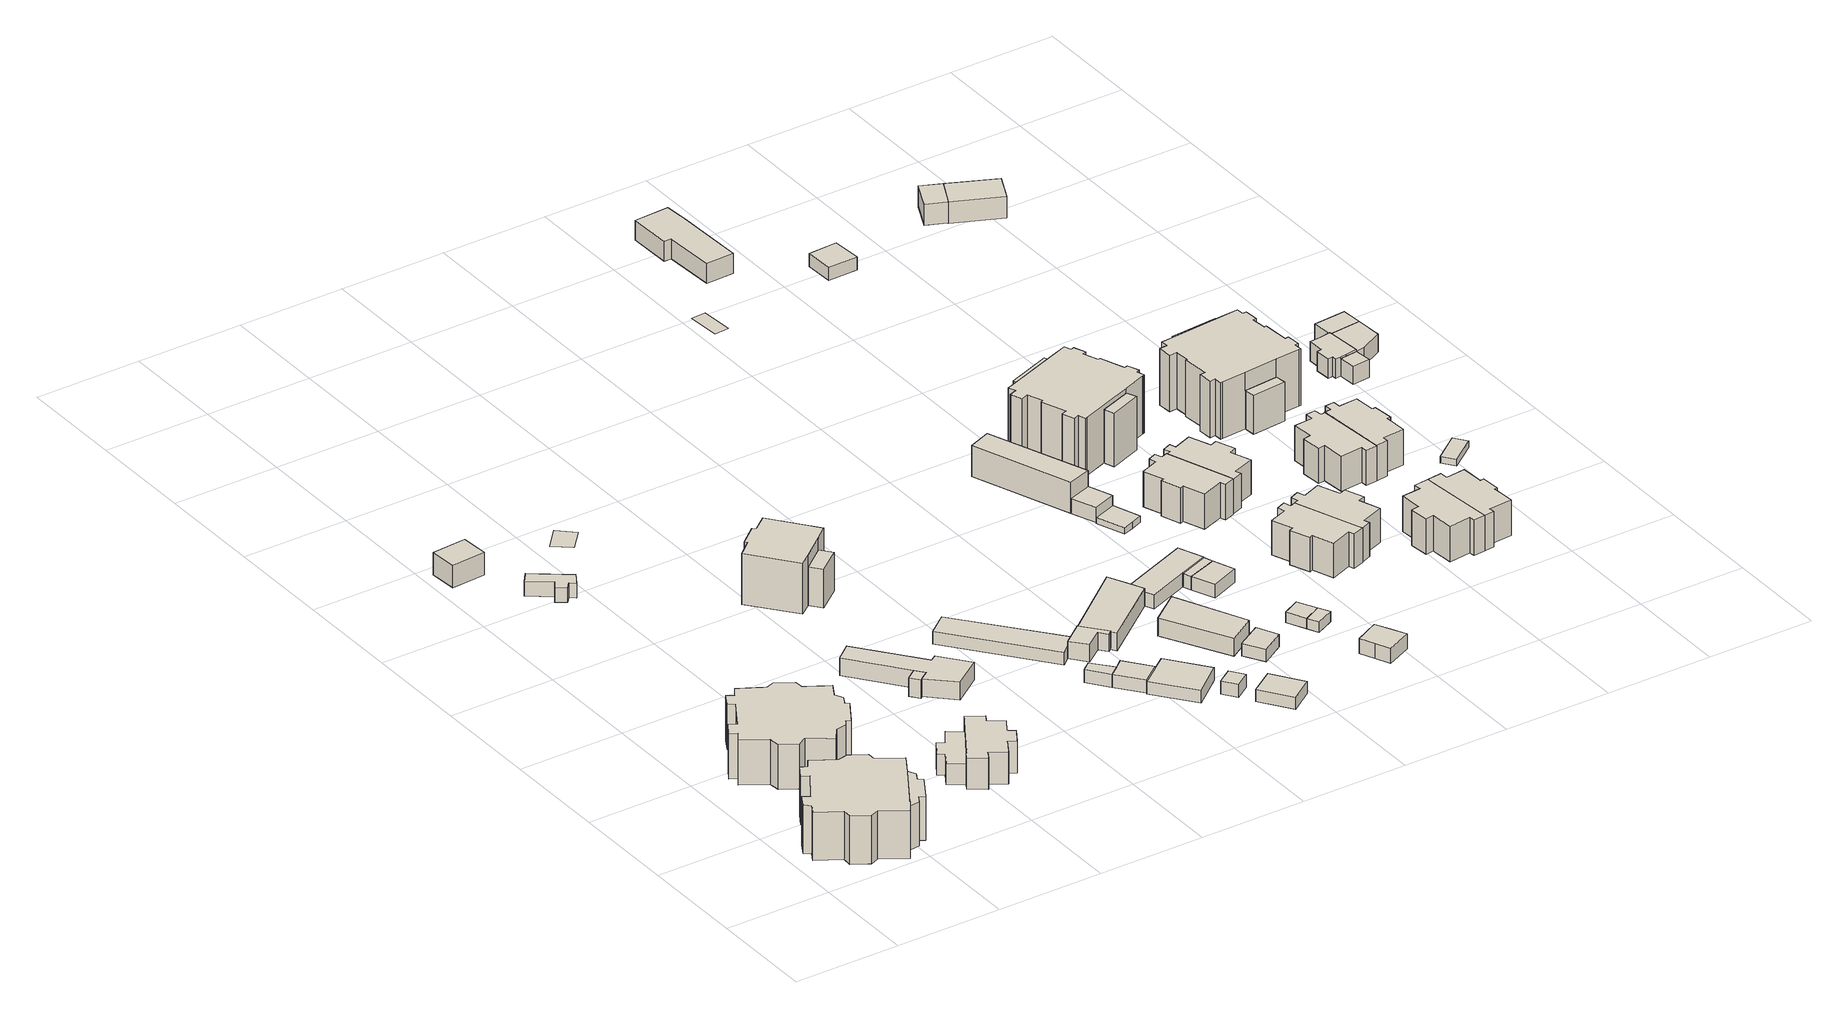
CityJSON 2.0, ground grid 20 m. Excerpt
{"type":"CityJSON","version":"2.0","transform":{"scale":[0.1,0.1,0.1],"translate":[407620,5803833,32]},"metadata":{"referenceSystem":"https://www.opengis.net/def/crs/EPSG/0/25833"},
"CityObjects":{
"building1":{"type":"Building","attributes":{"Gemeindeschluessel":"11000009","function":"31001_1010"},"address":[{"country":"Germany","locality":"Berlin","thoroughfareNumber":"36","thoroughfareName":"Lindenstraße"}],"children":["building1-1","building1-2"]},
"building1-1":{"type":"BuildingPart","attributes":{"BezugspunktDach":"2200","measuredHeight":10.37,"storeysAboveGround":2},"parents":["building1"],"geometry":[{"type":"MultiSurface","lod":"1","boundaries":[[[0,1,2,3,4,5,6,7,8,9,10,11,12,13,14,15,16,17,18,19,20,21,22,23,24]],[[25,26,27,28,29,30,31,32,33,34,35,36,37,38,39,40,41,42,43,44,45,46,47,48,49]],[[25,49,24,23]],[[26,25,23,22]],[[27,26,22,21]],[[28,27,21,20]],[[29,28,20,19]],[[30,29,19,18]],[[31,30,18,17]],[[32,31,17,16]],[[33,32,16,15]],[[34,33,15,14]],[[35,34,14,13]],[[36,35,13,12]],[[37,36,12,11]],[[38,37,11,10]],[[39,38,10,9]],[[50,51,39,9,8]],[[41,40,8,7]],[[42,41,7,6]],[[43,42,6,5]],[[44,43,5,4]],[[45,44,4,3]],[[46,45,3,2]],[[47,46,2,1]],[[48,47,1,0]],[[49,48,0,24]],[[40,39,51,50]]]}]},
"building1-2":{"type":"BuildingPart","attributes":{"BezugspunktDach":"2200","measuredHeight":8.45,"storeysAboveGround":2},"parents":["building1"],"geometry":[{"type":"MultiSurface","lod":"1","boundaries":[[[52,53,54,55,56,57,58,51,59,51,50]],[[39,38,39,60,61,62,63,64,65,41,40]],[[38,39,51,59]],[[60,39,51,58]],[[61,60,58,57]],[[62,61,57,56]],[[63,62,56,55]],[[64,63,55,54]],[[65,64,54,53]],[[41,65,53,52]],[[40,41,52,50]],[[39,40,50,51]]]}]},
"building2":{"type":"Building","attributes":{"Gemeindeschluessel":"11000009","BezugspunktDach":"2200","function":"31001_1010","measuredHeight":8.56,"storeysAboveGround":2},"address":[{"country":"Germany","locality":"Berlin","thoroughfareNumber":"37","thoroughfareName":"Lindenstraße"}],"geometry":[{"type":"Solid","lod":"1","boundaries":[[[[66,67,68,69,70,71,72,73,74,75,76,77,78,79,80,81,82,83,84,85,86,87,88,89,90,91,92,93]],[[94,95,96,97,98,99,100,101,102,103,104,105,106,107,108,109,110,111,112,113,114,115,116,117,118,119,120,121]],[[94,121,93,92]],[[95,94,92,91]],[[96,95,91,90]],[[97,96,90,89]],[[98,97,89,88]],[[99,98,88,87]],[[100,99,87,86]],[[101,100,86,85]],[[102,101,85,84]],[[103,102,84,83]],[[104,103,83,82]],[[105,104,82,81]],[[106,105,81,80]],[[107,106,80,79]],[[108,107,79,78]],[[109,108,78,77]],[[110,109,77,76]],[[111,110,76,75]],[[112,111,75,74]],[[113,112,74,73]],[[114,113,73,72]],[[115,114,72,71]],[[116,115,71,70]],[[117,116,70,69]],[[118,117,69,68]],[[119,118,68,67]],[[120,119,67,66]],[[121,120,66,93]]]]}]},
"building3":{"type":"Building","attributes":{"Gemeindeschluessel":"11000009","BezugspunktDach":"2200","function":"31001_2000","measuredHeight":6.38,"storeysAboveGround":1},"address":[{"country":"Germany","locality":"Berlin","thoroughfareNumber":"24","thoroughfareName":"Godbersenstraße"}],"geometry":[{"type":"Solid","lod":"1","boundaries":[[[[122,123,124,125,126]],[[127,128,129,130,131]],[[127,131,126,125]],[[128,127,125,124]],[[129,128,124,123]],[[130,129,123,122]],[[131,130,122,126]]]]}]},
"building4":{"type":"Building","attributes":{"Gemeindeschluessel":"11000009","BezugspunktDach":"2200","function":"31001_2000","measuredHeight":2.78,"storeysAboveGround":1},"address":[{"country":"Germany","locality":"Berlin","thoroughfareNumber":"940","thoroughfareName":"Lindenstraße"}],"geometry":[{"type":"Solid","lod":"1","boundaries":[[[[132,133,134,135,136,137,138,139]],[[140,141,142,143,144,145,146,147]],[[140,147,139,138]],[[141,140,138,137]],[[142,141,137,136]],[[143,142,136,135]],[[144,143,135,134]],[[145,144,134,133]],[[146,145,133,132]],[[147,146,132,139]]]]}]},
"building5":{"type":"Building","attributes":{"Gemeindeschluessel":"11000009","function":"31001_1010"},"address":[{"country":"Germany","locality":"Berlin","thoroughfareNumber":"37A","thoroughfareName":"Lindenstraße"}],"children":["building5-1","building5-2"]},
"building5-1":{"type":"BuildingPart","attributes":{"BezugspunktDach":"2200","measuredHeight":6.81,"storeysAboveGround":1},"parents":["building5"],"geometry":[{"type":"MultiSurface","lod":"1","boundaries":[[[148,149,150,151,152,153,154,155,156,157,158,159,160,161,162,163,164]],[[165,166,167,168,169,170,171,172,173,174,175,176,177,178,179,180,181]],[[165,181,164,163]],[[166,165,163,162]],[[167,166,162,161]],[[182,183,184,183,185,167,161,160]],[[169,168,160,159]],[[170,169,159,158]],[[171,170,158,157]],[[172,171,157,156]],[[173,172,156,155]],[[174,173,155,154]],[[175,174,154,153]],[[176,175,153,152]],[[177,176,152,151]],[[178,177,151,150]],[[179,178,150,149]],[[180,179,149,148]],[[181,180,148,164]],[[168,186,183,182]],[[186,167,185,183,184]]]}]},
"building5-2":{"type":"BuildingPart","attributes":{"BezugspunktDach":"2200","measuredHeight":7.34,"storeysAboveGround":1},"parents":["building5"],"geometry":[{"type":"MultiSurface","lod":"1","boundaries":[[[187,188,183,182,189,190,191,192,193,194]],[[195,196,197,198,199,168,186,166,165,200]],[[195,200,194,193]],[[196,195,193,192]],[[197,196,192,191]],[[198,197,191,190]],[[199,198,190,189]],[[168,199,189,182]],[[165,166,188,187]],[[200,165,187,194]],[[186,168,182,183]],[[167,185,188,166]],[[186,183,185,167]]]}]},
"building6":{"type":"Building","attributes":{"Gemeindeschluessel":"11000009","BezugspunktDach":"2200","function":"31001_2000","measuredHeight":0.055,"storeysAboveGround":1},"address":[{"country":"Germany","locality":"Berlin","thoroughfareNumber":"24 (1)","thoroughfareName":"Godbersenstraße"}],"geometry":[{"type":"MultiSurface","lod":"1","boundaries":[[[201,202,203,204]]]}]},
"building7":{"type":"Building","attributes":{"Gemeindeschluessel":"11000009","BezugspunktDach":"2200","function":"51009_1610","measuredHeight":3.42,"storeysAboveGround":0},"address":[{"country":"Germany","locality":"Berlin"}],"geometry":[{"type":"Solid","lod":"1","boundaries":[[[[205,206,207,208,209]],[[210,211,212,213,214]],[[210,214,209,208]],[[211,210,208,207]],[[212,211,207,206]],[[213,212,206,205]],[[214,213,205,209]]]]}]},
"building8":{"type":"Building","attributes":{"Gemeindeschluessel":"11000009","BezugspunktDach":"2200","function":"31001_1010","measuredHeight":3.38,"storeysAboveGround":1},"address":[{"country":"Germany","locality":"Berlin","thoroughfareNumber":"38 (1)","thoroughfareName":"Lindenstraße"}],"geometry":[{"type":"Solid","lod":"1","boundaries":[[[[208,207,206,215,216,217,218,219,220]],[[221,222,223,224,225,226,227,228,229]],[[221,229,220,219]],[[222,221,219,218]],[[223,222,218,217]],[[224,223,217,216]],[[225,224,216,215]],[[226,225,215,206]],[[227,226,206,207]],[[228,227,207,208]],[[229,228,208,220]]]]}]},
"building9":{"type":"Building","attributes":{"Gemeindeschluessel":"11000009","function":"31001_1010"},"address":[{"country":"Germany","locality":"Berlin","thoroughfareNumber":"39","thoroughfareName":"Lindenstraße"}],"children":["building9-1","building9-2"]},
"building9-1":{"type":"BuildingPart","attributes":{"BezugspunktDach":"2200","measuredHeight":11.37,"storeysAboveGround":2},"parents":["building9"],"geometry":[{"type":"MultiSurface","lod":"1","boundaries":[[[230,231,232,233,234,235,236,237,238,239]],[[240,241,242,243,244,245,246,247,248,249]],[[240,249,239,238]],[[241,240,238,237]],[[242,241,237,236]],[[243,242,236,235]],[[244,243,235,234]],[[245,244,234,233]],[[246,245,233,232]],[[247,250,251,252,232,231]],[[248,247,231,230]],[[249,248,230,239]],[[246,252,251,250,247]]]}]},
"building9-2":{"type":"BuildingPart","attributes":{"BezugspunktDach":"2200","measuredHeight":7.39,"storeysAboveGround":2},"parents":["building9"],"geometry":[{"type":"Solid","lod":"1","boundaries":[[[[253,254,251,250]],[[246,255,256,247]],[[246,247,246,251]],[[255,246,251,254]],[[256,255,254,253]],[[247,256,253,250]],[[250,251,246,247]]]]}]},
"building10":{"type":"Building","attributes":{"Gemeindeschluessel":"11000009","BezugspunktDach":"2200","function":"31001_2000","measuredHeight":2.46,"storeysAboveGround":1},"address":[{"country":"Germany","locality":"Berlin","thoroughfareNumber":"39 (1)","thoroughfareName":"Lindenstraße"}],"geometry":[{"type":"Solid","lod":"1","boundaries":[[[[257,258,259,260,261]],[[262,263,264,265,266]],[[262,266,261,260]],[[263,262,260,259]],[[264,263,259,258]],[[265,264,258,257]],[[266,265,257,261]]]]}]},
"building11":{"type":"Building","attributes":{"Gemeindeschluessel":"11000009","BezugspunktDach":"2200","function":"31001_2000","measuredHeight":2.48,"storeysAboveGround":1},"address":[{"country":"Germany","locality":"Berlin","thoroughfareNumber":"39 (4)","thoroughfareName":"Lindenstraße"}],"geometry":[{"type":"Solid","lod":"1","boundaries":[[[[267,268,269,270]],[[271,272,273,274]],[[271,274,270,269]],[[272,271,269,268]],[[273,272,268,267]],[[274,273,267,270]]]]}]},
"building12":{"type":"Building","attributes":{"Gemeindeschluessel":"11000009","BezugspunktDach":"2200","function":"31001_1010","measuredHeight":2.49,"storeysAboveGround":1},"address":[{"country":"Germany","locality":"Berlin","thoroughfareNumber":"39 (5)","thoroughfareName":"Lindenstraße"}],"geometry":[{"type":"Solid","lod":"1","boundaries":[[[[275,276,277,268,267]],[[272,278,279,280,273]],[[272,273,267,268]],[[278,272,268,277]],[[279,278,277,276]],[[280,279,276,275]],[[273,280,275,267]]]]}]},
"building13":{"type":"Building","attributes":{"Gemeindeschluessel":"11000009","BezugspunktDach":"2200","function":"31001_1010","measuredHeight":3.34,"storeysAboveGround":1},"address":[{"country":"Germany","locality":"Berlin","thoroughfareNumber":"39 (2)","thoroughfareName":"Lindenstraße"}],"geometry":[{"type":"Solid","lod":"1","boundaries":[[[[281,282,283,284,285,286,287]],[[263,288,289,290,291,292,264]],[[263,264,287,286]],[[288,263,286,285]],[[289,288,285,284]],[[290,289,284,283]],[[291,290,283,282]],[[292,291,282,281]],[[264,292,281,287]]]]}]},
"building14":{"type":"Building","attributes":{"Gemeindeschluessel":"11000009","BezugspunktDach":"2200","function":"31001_2000","measuredHeight":2.37,"storeysAboveGround":1},"address":[{"country":"Germany","locality":"Berlin","thoroughfareNumber":"39 (6)","thoroughfareName":"Lindenstraße"}],"geometry":[{"type":"Solid","lod":"1","boundaries":[[[[293,294,295,296,297]],[[298,299,300,301,302]],[[298,302,297,296]],[[299,298,296,295]],[[300,299,295,294]],[[301,300,294,293]],[[302,301,293,297]]]]}]},
"building15":{"type":"Building","attributes":{"Gemeindeschluessel":"11000009","BezugspunktDach":"2200","function":"31001_1010","measuredHeight":2.55,"storeysAboveGround":1},"address":[{"country":"Germany","locality":"Berlin","thoroughfareNumber":"39 (9)","thoroughfareName":"Lindenstraße"}],"geometry":[{"type":"Solid","lod":"1","boundaries":[[[[303,304,305,306]],[[307,308,309,310]],[[307,310,306,305]],[[308,307,305,304]],[[309,308,304,303]],[[310,309,303,306]]]]}]},
"building16":{"type":"Building","attributes":{"Gemeindeschluessel":"11000009","BezugspunktDach":"2200","function":"31001_2000","measuredHeight":3.45,"storeysAboveGround":1},"address":[{"country":"Germany","locality":"Berlin","thoroughfareNumber":"39 (3)","thoroughfareName":"Lindenstraße"}],"geometry":[{"type":"Solid","lod":"1","boundaries":[[[[311,312,313,314,315,316]],[[317,318,319,320,321,322]],[[317,322,316,315]],[[318,317,315,314]],[[319,318,314,313]],[[320,319,313,312]],[[321,320,312,311]],[[322,321,311,316]]]]}]},
"building17":{"type":"Building","attributes":{"Gemeindeschluessel":"11000009","BezugspunktDach":"2200","function":"31001_1010","measuredHeight":2.25,"storeysAboveGround":1},"address":[{"country":"Germany","locality":"Berlin","thoroughfareNumber":"39 (10)","thoroughfareName":"Lindenstraße"}],"geometry":[{"type":"Solid","lod":"1","boundaries":[[[[323,324,325,326]],[[327,328,329,330]],[[327,330,326,325]],[[328,327,325,324]],[[329,328,324,323]],[[330,329,323,326]]]]}]},
"building18":{"type":"Building","attributes":{"Gemeindeschluessel":"11000009","BezugspunktDach":"2200","function":"31001_2000","measuredHeight":3.34,"storeysAboveGround":1},"address":[{"country":"Germany","locality":"Berlin","thoroughfareNumber":"39 (7)","thoroughfareName":"Lindenstraße"}],"geometry":[{"type":"Solid","lod":"1","boundaries":[[[[331,332,333,334]],[[335,336,337,338]],[[335,338,334,333]],[[336,335,333,332]],[[337,336,332,331]],[[338,337,331,334]]]]}]},
"building19":{"type":"Building","attributes":{"Gemeindeschluessel":"11000009","BezugspunktDach":"2200","function":"31001_1010","measuredHeight":2.41,"storeysAboveGround":1},"address":[{"country":"Germany","locality":"Berlin","thoroughfareNumber":"39 (8)","thoroughfareName":"Lindenstraße"}],"geometry":[{"type":"Solid","lod":"1","boundaries":[[[[339,340,341,342]],[[343,344,345,346]],[[343,346,342,341]],[[344,343,341,340]],[[345,344,340,339]],[[346,345,339,342]]]]}]},
"building20":{"type":"Building","attributes":{"Gemeindeschluessel":"11000009","BezugspunktDach":"2200","function":"31001_1010","measuredHeight":2.71,"storeysAboveGround":1},"address":[{"country":"Germany","locality":"Berlin","thoroughfareNumber":"25 (3)","thoroughfareName":"Godbersenstraße"}],"geometry":[{"type":"Solid","lod":"1","boundaries":[[[[347,348,349,350,351,352]],[[353,354,355,356,319,318]],[[353,318,352,351]],[[354,353,351,350]],[[355,354,350,349]],[[356,355,349,348]],[[319,356,348,347]],[[318,319,347,352]]]]}]},
"building21":{"type":"Building","attributes":{"Gemeindeschluessel":"11000009","BezugspunktDach":"2200","function":"31001_1010","measuredHeight":2.62,"storeysAboveGround":1},"address":[{"country":"Germany","locality":"Berlin","thoroughfareNumber":"25 (4)","thoroughfareName":"Godbersenstraße"}],"geometry":[{"type":"Solid","lod":"1","boundaries":[[[[357,358,359,360]],[[354,361,362,355]],[[354,355,360,359]],[[361,354,359,358]],[[362,361,358,357]],[[355,362,357,360]]]]}]},
"building22":{"type":"Building","attributes":{"Gemeindeschluessel":"11000009","BezugspunktDach":"2200","function":"31001_1010","measuredHeight":2.59,"storeysAboveGround":1},"address":[{"country":"Germany","locality":"Berlin","thoroughfareNumber":"25 (5)","thoroughfareName":"Godbersenstraße"}],"geometry":[{"type":"Solid","lod":"1","boundaries":[[[[363,364,358,357]],[[361,365,366,362]],[[361,362,357,358]],[[365,361,358,364]],[[366,365,364,363]],[[362,366,363,357]]]]}]},
"building23":{"type":"Building","attributes":{"Gemeindeschluessel":"11000009","BezugspunktDach":"2200","function":"31001_1010","measuredHeight":2.01,"storeysAboveGround":1},"address":[{"country":"Germany","locality":"Berlin","thoroughfareNumber":"25 (6)","thoroughfareName":"Godbersenstraße"}],"geometry":[{"type":"Solid","lod":"1","boundaries":[[[[367,368,369,370]],[[371,372,373,374]],[[371,374,370,369]],[[372,371,369,368]],[[373,372,368,367]],[[374,373,367,370]]]]}]},
"building24":{"type":"Building","attributes":{"Gemeindeschluessel":"11000009","BezugspunktDach":"2200","function":"51009_1610","measuredHeight":2.05,"storeysAboveGround":0},"address":[{"country":"Germany","locality":"Berlin"}],"geometry":[{"type":"Solid","lod":"1","boundaries":[[[[375,376,368,367]],[[372,377,378,373]],[[372,373,367,368]],[[377,372,368,376]],[[378,377,376,375]],[[373,378,375,367]]]]}]},
"building25":{"type":"Building","attributes":{"Gemeindeschluessel":"11000009","BezugspunktDach":"2200","function":"31001_1010","measuredHeight":3.15,"storeysAboveGround":1},"address":[{"country":"Germany","locality":"Berlin","thoroughfareNumber":"25 (7)","thoroughfareName":"Godbersenstraße"}],"geometry":[{"type":"Solid","lod":"1","boundaries":[[[[379,380,381,382,383,384]],[[385,386,387,388,389,390]],[[385,390,384,383]],[[386,385,383,382]],[[387,386,382,381]],[[388,387,381,380]],[[389,388,380,379]],[[390,389,379,384]]]]}]},
"building26":{"type":"Building","attributes":{"Gemeindeschluessel":"11000009","BezugspunktDach":"2200","function":"31001_1010","measuredHeight":5.92,"storeysAboveGround":2},"address":[{"country":"Germany","locality":"Berlin","thoroughfareNumber":"25","thoroughfareName":"Godbersenstraße"}],"geometry":[{"type":"Solid","lod":"1","boundaries":[[[[391,392,393,394]],[[395,396,397,398]],[[395,398,394,393]],[[396,395,393,392]],[[397,396,392,391]],[[398,397,391,394]]]]}]},
"building27":{"type":"Building","attributes":{"Gemeindeschluessel":"11000009","BezugspunktDach":"2200","function":"31001_1010","measuredHeight":2.96,"storeysAboveGround":1},"address":[{"country":"Germany","locality":"Berlin","thoroughfareNumber":"25 (1)","thoroughfareName":"Godbersenstraße"}],"geometry":[{"type":"Solid","lod":"1","boundaries":[[[[399,400,401,402]],[[396,403,404,397]],[[396,397,402,401]],[[403,396,401,400]],[[404,403,400,399]],[[397,404,399,402]]]]}]},
"building28":{"type":"Building","attributes":{"Gemeindeschluessel":"11000009","BezugspunktDach":"2200","function":"31001_1010","measuredHeight":1.91,"storeysAboveGround":1},"address":[{"country":"Germany","locality":"Berlin","thoroughfareNumber":"25 (2)","thoroughfareName":"Godbersenstraße"}],"geometry":[{"type":"Solid","lod":"1","boundaries":[[[[405,406,407,408,409]],[[410,411,412,413,414]],[[410,414,409,408]],[[411,410,408,407]],[[412,411,407,406]],[[413,412,406,405]],[[414,413,405,409]]]]}]},
"building29":{"type":"Building","attributes":{"Gemeindeschluessel":"11000009","BezugspunktDach":"2200","function":"31001_2520","measuredHeight":0.029,"storeysAboveGround":1},"address":[{"country":"Germany","locality":"Berlin","thoroughfareNumber":"746 (1)","thoroughfareName":"Adlergestell"}],"geometry":[{"type":"MultiSurface","lod":"1","boundaries":[[[415,416,417,418]]]}]},
"building30":{"type":"Building","attributes":{"Gemeindeschluessel":"11000009","BezugspunktDach":"2200","function":"31001_1010","measuredHeight":7.47,"storeysAboveGround":1},"address":[{"country":"Germany","locality":"Berlin","thoroughfareNumber":"26B","thoroughfareName":"Godbersenstraße"}],"geometry":[{"type":"Solid","lod":"1","boundaries":[[[[419,420,421,422,423,424,425,426,427,428,429,430,431,432,433]],[[434,435,436,437,438,439,440,441,442,443,444,445,446,447,448]],[[434,448,433,432]],[[435,434,432,431]],[[436,435,431,430]],[[437,436,430,429]],[[438,437,429,428]],[[439,438,428,427]],[[440,439,427,426]],[[441,440,426,425]],[[442,441,425,424]],[[443,442,424,423]],[[444,443,423,422]],[[445,444,422,421]],[[446,445,421,420]],[[447,446,420,419]],[[448,447,419,433]]]]}]},
"building31":{"type":"Building","attributes":{"Gemeindeschluessel":"11000009","BezugspunktDach":"2200","function":"31001_1010","measuredHeight":7.35,"storeysAboveGround":1},"address":[{"country":"Germany","locality":"Berlin","thoroughfareNumber":"26D","thoroughfareName":"Godbersenstraße"}],"geometry":[{"type":"Solid","lod":"1","boundaries":[[[[449,450,451,452,453,454,455,456,457,458,459,460,461,462,463]],[[464,465,466,467,468,469,470,471,472,473,474,475,476,477,478]],[[464,478,463,462]],[[465,464,462,461]],[[466,465,461,460]],[[467,466,460,459]],[[468,467,459,458]],[[469,468,458,457]],[[470,469,457,456]],[[471,470,456,455]],[[472,471,455,454]],[[473,472,454,453]],[[474,473,453,452]],[[475,474,452,451]],[[476,475,451,450]],[[477,476,450,449]],[[478,477,449,463]]]]}]},
"building32":{"type":"Building","attributes":{"Gemeindeschluessel":"11000009","function":"31001_1000"},"address":[{"country":"Germany","locality":"Berlin","thoroughfareNumber":"26","thoroughfareName":"Godbersenstraße"}],"children":["building32-1","building32-2","building32-3"]},
"building32-1":{"type":"BuildingPart","attributes":{"BezugspunktDach":"2200","measuredHeight":12.56,"storeysAboveGround":2},"parents":["building32"],"geometry":[{"type":"MultiSurface","lod":"1","boundaries":[[[479,480,481,482,483,484,485,486,487,488,489,490,491,492,493,494,495,496,497,498,499,500,501,502,503,504,505,506,507,508]],[[509,510,511,512,513,514,515,516,517,518,519,520,521,522,523,524,525,526,527,528,529,530,531,532,533,534,535,536,537,538]],[[509,538,508,507]],[[510,509,507,506]],[[511,510,506,505]],[[539,540,505,504]],[[513,512,504,503]],[[514,513,503,502]],[[515,514,502,501]],[[516,515,501,500]],[[517,516,500,499]],[[518,517,499,498]],[[519,518,498,497]],[[520,519,497,496]],[[521,520,496,495]],[[522,521,495,494]],[[523,522,494,493]],[[524,523,493,492]],[[525,524,492,491]],[[526,525,491,490]],[[527,526,490,489]],[[528,541,542,543,489,488]],[[529,528,488,487]],[[530,529,487,486]],[[531,530,486,485]],[[532,531,485,484]],[[533,532,484,483]],[[534,533,483,482]],[[535,534,482,481]],[[536,535,481,480]],[[537,536,480,479]],[[538,537,479,508]],[[512,544,511,540,539]],[[527,543,542,541]]]}]},
"building32-2":{"type":"BuildingPart","attributes":{"BezugspunktDach":"2200","measuredHeight":10.22,"storeysAboveGround":2},"parents":["building32"],"geometry":[{"type":"Solid","lod":"1","boundaries":[[[[545,546,543,542]],[[527,547,548,541]],[[547,527,543,546]],[[548,547,546,545]],[[541,548,545,542]],[[542,543,527,541]]]]}]},
"building32-3":{"type":"BuildingPart","attributes":{"BezugspunktDach":"2200","measuredHeight":10.22,"storeysAboveGround":2},"parents":["building32"],"geometry":[{"type":"MultiSurface","lod":"1","boundaries":[[[540,539,549,550]],[[551,512,511,552]],[[551,552,550,549]],[[512,551,549,539]],[[552,511,540,550]],[[511,512,539,540,553]]]}]},
"building33":{"type":"Building","attributes":{"Gemeindeschluessel":"11000009","BezugspunktDach":"2200","function":"31001_1010","measuredHeight":7.39,"storeysAboveGround":1},"address":[{"country":"Germany","locality":"Berlin","thoroughfareNumber":"26A","thoroughfareName":"Godbersenstraße"}],"geometry":[{"type":"Solid","lod":"1","boundaries":[[[[554,555,556,557,558,559,560,561,562,563,564,565,566,567,568]],[[569,570,571,572,573,574,575,576,577,578,579,580,581,582,583]],[[569,583,568,567]],[[570,569,567,566]],[[571,570,566,565]],[[572,571,565,564]],[[573,572,564,563]],[[574,573,563,562]],[[575,574,562,561]],[[576,575,561,560]],[[577,576,560,559]],[[578,577,559,558]],[[579,578,558,557]],[[580,579,557,556]],[[581,580,556,555]],[[582,581,555,554]],[[583,582,554,568]]]]}]},
"building34":{"type":"Building","attributes":{"Gemeindeschluessel":"11000009","BezugspunktDach":"2200","function":"31001_2100","measuredHeight":3.84,"storeysAboveGround":1},"address":[{"country":"Germany","locality":"Berlin","thoroughfareNumber":"748 (1)","thoroughfareName":"Adlergestell"}],"geometry":[{"type":"Solid","lod":"1","boundaries":[[[[584,585,586,587,588,589,590]],[[591,592,593,594,595,596,597]],[[591,597,590,589]],[[592,591,589,588]],[[593,592,588,587]],[[594,593,587,586]],[[595,594,586,585]],[[596,595,585,584]],[[597,596,584,590]]]]}]},
"building35":{"type":"Building","attributes":{"Gemeindeschluessel":"11000009","BezugspunktDach":"2200","function":"31001_1010","measuredHeight":7.26,"storeysAboveGround":1},"address":[{"country":"Germany","locality":"Berlin","thoroughfareNumber":"26C","thoroughfareName":"Godbersenstraße"}],"geometry":[{"type":"Solid","lod":"1","boundaries":[[[[457,456,598,599,600,601,602,603,604,605,606,607,608,609,458]],[[610,611,612,613,614,615,616,617,618,619,620,621,622,623,624]],[[610,624,458,609]],[[611,610,609,608]],[[612,611,608,607]],[[613,612,607,606]],[[614,613,606,605]],[[615,614,605,604]],[[616,615,604,603]],[[617,616,603,602]],[[618,617,602,601]],[[619,618,601,600]],[[620,619,600,599]],[[621,620,599,598]],[[622,621,598,456]],[[623,622,456,457]],[[624,623,457,458]]]]}]},
"building36":{"type":"Building","attributes":{"Gemeindeschluessel":"11000009","BezugspunktDach":"2200","function":"31001_1010","measuredHeight":7.57,"storeysAboveGround":1},"address":[{"country":"Germany","locality":"Berlin","thoroughfareNumber":"27C","thoroughfareName":"Godbersenstraße"}],"geometry":[{"type":"Solid","lod":"1","boundaries":[[[[625,626,627,628,629,630,631,632,633,634,635,636,637,638]],[[639,640,641,642,643,644,645,646,647,648,649,650,651,652]],[[639,652,638,637]],[[640,639,637,636]],[[641,640,636,635]],[[642,641,635,634]],[[643,642,634,633]],[[644,643,633,632]],[[645,644,632,631]],[[646,645,631,630]],[[647,646,630,629]],[[648,647,629,628]],[[649,648,628,627]],[[650,649,627,626]],[[651,650,626,625]],[[652,651,625,638]]]]}]},
"building37":{"type":"Building","attributes":{"Gemeindeschluessel":"11000009","BezugspunktDach":"2200","function":"31001_2463","measuredHeight":2.42,"storeysAboveGround":1},"address":[{"country":"Germany","locality":"Berlin","thoroughfareNumber":"748 (2)","thoroughfareName":"Adlergestell"}],"geometry":[{"type":"Solid","lod":"1","boundaries":[[[[653,654,655,656]],[[657,658,659,660]],[[657,660,656,655]],[[658,657,655,654]],[[659,658,654,653]],[[660,659,653,656]]]]}]},
"building38":{"type":"Building","attributes":{"Gemeindeschluessel":"11000009","BezugspunktDach":"2200","function":"31001_1010","measuredHeight":7.63,"storeysAboveGround":1},"address":[{"country":"Germany","locality":"Berlin","thoroughfareNumber":"27A","thoroughfareName":"Godbersenstraße"}],"geometry":[{"type":"Solid","lod":"1","boundaries":[[[[661,662,663,664,665,666,667,668,669,670,671,672,673,674,675]],[[676,677,678,679,680,681,682,683,684,685,686,687,688,689,690]],[[676,690,675,674]],[[677,676,674,673]],[[678,677,673,672]],[[679,678,672,671]],[[680,679,671,670]],[[681,680,670,669]],[[682,681,669,668]],[[683,682,668,667]],[[684,683,667,666]],[[685,684,666,665]],[[686,685,665,664]],[[687,686,664,663]],[[688,687,663,662]],[[689,688,662,661]],[[690,689,661,675]]]]}]},
"building39":{"type":"Building","attributes":{"Gemeindeschluessel":"11000009","BezugspunktDach":"2200","function":"31001_1010","measuredHeight":7.57,"storeysAboveGround":1},"address":[{"country":"Germany","locality":"Berlin","thoroughfareNumber":"27D","thoroughfareName":"Godbersenstraße"}],"geometry":[{"type":"Solid","lod":"1","boundaries":[[[[632,631,630,691,692,693,694,695,696,697,698,699,700,633]],[[701,702,703,704,705,706,707,708,709,710,646,645,644,643]],[[701,643,633,700]],[[702,701,700,699]],[[703,702,699,698]],[[704,703,698,697]],[[705,704,697,696]],[[706,705,696,695]],[[707,706,695,694]],[[708,707,694,693]],[[709,708,693,692]],[[710,709,692,691]],[[646,710,691,630]],[[645,646,630,631]],[[644,645,631,632]],[[643,644,632,633]]]]}]},
"building40":{"type":"Building","attributes":{"Gemeindeschluessel":"11000009","function":"31001_1000"},"address":[{"country":"Germany","locality":"Berlin","thoroughfareNumber":"27","thoroughfareName":"Godbersenstraße"}],"children":["building40-1","building40-2","building40-3"]},
"building40-1":{"type":"BuildingPart","attributes":{"BezugspunktDach":"2200","measuredHeight":12.31,"storeysAboveGround":3},"parents":["building40"],"geometry":[{"type":"MultiSurface","lod":"1","boundaries":[[[711,712,713,714,715,716,717,718,719,720,721,722,723,724,725,726,727,728,729,730,731,732,733,734,735,736,737,738,739,740]],[[741,742,743,744,745,746,747,748,749,750,751,752,753,754,755,756,757,758,759,760,761,762,763,764,765,766,767,768,769,770]],[[741,770,740,739]],[[742,741,739,738]],[[743,742,738,737]],[[744,743,737,736],[771,772,773,774]],[[745,744,736,735]],[[746,745,735,734]],[[747,746,734,733]],[[748,747,733,732]],[[749,748,732,731]],[[750,749,731,730]],[[751,750,730,729]],[[752,751,729,728]],[[753,752,728,727]],[[754,753,727,726]],[[755,754,726,725]],[[756,755,725,724]],[[757,756,724,723]],[[758,757,723,722]],[[775,776,777,722,721]],[[760,759,721,720]],[[761,760,720,719]],[[762,761,719,718]],[[763,762,718,717]],[[764,763,717,716]],[[765,764,716,715]],[[766,765,715,714]],[[767,766,714,713]],[[768,767,713,712]],[[769,768,712,711]],[[770,769,711,740]],[[773,772,771,774]],[[759,778,776,775]],[[778,758,777,776]]]}]},
"building40-2":{"type":"BuildingPart","attributes":{"BezugspunktDach":"2200","measuredHeight":9.67,"storeysAboveGround":3},"parents":["building40"],"geometry":[{"type":"MultiSurface","lod":"1","boundaries":[[[774,773,779,780]],[[781,772,771,782]],[[781,782,780,779]],[[772,781,779,773]],[[782,771,774,780]],[[771,772,783,773,774]]]}]},
"building40-3":{"type":"BuildingPart","attributes":{"BezugspunktDach":"2200","measuredHeight":8.36,"storeysAboveGround":3},"parents":["building40"],"geometry":[{"type":"Solid","lod":"1","boundaries":[[[[784,785,777,776,775]],[[778,758,786,787,759]],[[786,758,777,785]],[[787,786,785,784]],[[759,787,784,775]],[[778,759,775,776]],[[758,778,776,777]]]]}]},
"building41":{"type":"Building","attributes":{"Gemeindeschluessel":"11000009","BezugspunktDach":"2200","function":"31001_1010","measuredHeight":7.66,"storeysAboveGround":1},"address":[{"country":"Germany","locality":"Berlin","thoroughfareNumber":"27B","thoroughfareName":"Godbersenstraße"}],"geometry":[{"type":"Solid","lod":"1","boundaries":[[[[788,789,790,791,792,793,794,795,796,797,798,799,800,801,802]],[[803,804,805,806,807,808,809,810,811,812,813,814,684,683,682]],[[803,682,802,801]],[[804,803,801,800]],[[805,804,800,799]],[[806,805,799,798]],[[807,806,798,797]],[[808,807,797,796]],[[809,808,796,795]],[[810,809,795,794]],[[811,810,794,793]],[[812,811,793,792]],[[813,812,792,791]],[[814,813,791,790]],[[684,814,790,789]],[[683,684,789,788]],[[682,683,788,802]]]]}]},
"building42":{"type":"Building","attributes":{"Gemeindeschluessel":"11000009","BezugspunktDach":"2200","function":"31001_2000","measuredHeight":1.33,"storeysAboveGround":1},"address":[{"country":"Germany","locality":"Berlin","thoroughfareNumber":"760 (2)","thoroughfareName":"Adlergestell"}],"geometry":[{"type":"Solid","lod":"1","boundaries":[[[[815,816,817,818]],[[819,820,821,822]],[[819,822,818,817]],[[820,819,817,816]],[[821,820,816,815]],[[822,821,815,818]]]]}]},
"building43":{"type":"Building","attributes":{"Gemeindeschluessel":"11000009","BezugspunktDach":"2200","function":"31001_2000","measuredHeight":4.07,"storeysAboveGround":1},"address":[{"country":"Germany","locality":"Berlin","thoroughfareNumber":"752","thoroughfareName":"Adlergestell"}],"geometry":[{"type":"Solid","lod":"1","boundaries":[[[[823,824,825,826]],[[827,828,829,830]],[[827,830,826,825]],[[828,827,825,824]],[[829,828,824,823]],[[830,829,823,826]]]]}]},
"building44":{"type":"Building","attributes":{"Gemeindeschluessel":"11000009","BezugspunktDach":"2200","function":"51009_1610","measuredHeight":4.15,"storeysAboveGround":0},"address":[{"country":"Germany","locality":"Berlin"}],"geometry":[{"type":"Solid","lod":"1","boundaries":[[[[831,832,824,823]],[[833,834,835,836]],[[833,836,823,824]],[[834,833,824,832]],[[835,834,832,831]],[[836,835,831,823]]]]}]},
"building45":{"type":"Building","attributes":{"Gemeindeschluessel":"11000009","function":"31001_2010"},"address":[{"country":"Germany","locality":"Berlin","thoroughfareNumber":"758 (1)","thoroughfareName":"Adlergestell"}],"children":["building45-1","building45-2","building45-3","building45-4"]},
"building45-1":{"type":"BuildingPart","attributes":{"BezugspunktDach":"2200","measuredHeight":4.54,"storeysAboveGround":1},"parents":["building45"],"geometry":[{"type":"MultiSurface","lod":"1","boundaries":[[[837,838,839,840,841,842,843,844,845,846,847]],[[848,849,850,851,852,853,854,855,856,857,858]],[[848,858,847,846]],[[849,848,846,845]],[[850,849,845,844]],[[851,850,844,843]],[[859,860,843,842]],[[861,859,842,841]],[[862,861,853,841,840]],[[855,854,840,839]],[[856,855,839,838]],[[857,856,838,837]],[[858,857,837,847]],[[852,851,860,859]],[[853,852,859,861]],[[854,853,861,862]]]}]},
"building45-2":{"type":"BuildingPart","attributes":{"BezugspunktDach":"2200","measuredHeight":3.33,"storeysAboveGround":1},"parents":["building45"],"geometry":[{"type":"MultiSurface","lod":"1","boundaries":[[[859,863,864,865,866,867,868,860]],[[869,870,871,872,873,874,852,851]],[[869,851,860,868]],[[871,870,867,866]],[[872,871,866,865]],[[873,872,865,864]],[[874,873,864,863]],[[852,874,863,859]],[[870,869,868,867]],[[852,859,860,851,875]]]}]},
"building45-3":{"type":"BuildingPart","attributes":{"BezugspunktDach":"2200","measuredHeight":3.35,"storeysAboveGround":1},"parents":["building45"],"geometry":[{"type":"MultiSurface","lod":"1","boundaries":[[[876,877,859,862]],[[852,878,879,854]],[[878,852,859,877]],[[879,878,877,876]],[[854,879,876,862]],[[852,853,861,859]],[[854,862,861,880,853]]]}]},
"building45-4":{"type":"BuildingPart","attributes":{"BezugspunktDach":"2200","measuredHeight":3.33,"storeysAboveGround":1},"parents":["building45"],"geometry":[{"type":"Solid","lod":"1","boundaries":[[[[868,867,881,882]],[[883,870,869,884]],[[883,884,882,881]],[[870,883,881,867]],[[884,869,868,882]],[[869,870,867,868]]]]}]}
},
"vertices":[
[38,104,109],[27,85,109],[71,58,109],[70,41,109],[101,22,109],[117,29,109],[162,0,109],[177,23,109],[176,23,109],[234,116,109],[234,117,109],[248,140,109],[204,168,109],[204,182,109],[174,201,109],[155,197,109],[113,222,109],[111,223,109],[100,207,109],[89,213,109],[74,188,109],[87,180,109],[52,127,109],[40,135,109],[26,111,109],[40,135,17],[52,127,17],[87,180,17],[74,188,17],[89,213,17],[100,207,17],[111,223,17],[113,222,17],[155,197,17],[174,201,17],[204,182,17],[204,168,17],[248,140,17],[234,117,17],[234,116,17],[176,23,17],[177,23,17],[162,0,17],[117,29,17],[101,22,17],[70,41,17],[71,58,17],[27,85,17],[38,104,17],[26,111,17],[176,23,101],[234,116,101],
[177,23,101],[196,24,101],[205,40,101],[215,33,101],[242,79,101],[233,85,101],[241,100,101],[234,117,101],[241,100,17],[233,85,17],[242,79,17],[215,33,17],[205,40,17],[196,24,17],
[70,364,103],[59,347,103],[103,319,103],[105,300,103],[135,281,103],[151,290,103],[194,262,103],[210,284,103],[230,287,103],[237,298,103],[245,294,103],[273,340,103],[267,345,103],[275,361,103],[267,376,103],[281,401,103],[238,427,103],[237,443,103],[206,463,103],[190,457,103],[144,483,103],[132,465,103],[120,473,103],[106,449,103],[118,441,103],[86,389,103],[73,397,103],[57,372,103],[73,397,17],[86,389,17],[118,441,17],[106,449,17],[120,473,17],[132,465,17],[144,483,17],[190,457,17],[206,463,17],[237,443,17],[238,427,17],[281,401,17],[267,376,17],[275,361,17],[267,345,17],[273,340,17],[245,294,17],[237,298,17],[230,287,17],[210,284,17],[194,262,17],[151,290,17],[135,281,17],[105,300,17],[103,319,17],[59,347,17],[70,364,17],[57,372,17],
[12,1106,68],[77,1110,68],[75,1136,68],[73,1162,68],[8,1157,68],[73,1162,25],[75,1136,25],[77,1110,25],[12,1106,25],[8,1157,25],
[133,988,54],[123,974,54],[140,962,54],[150,973,54],[160,965,54],[174,988,54],[108,1037,54],[93,1018,54],[108,1037,26],[174,988,26],[160,965,26],[150,973,26],[140,962,26],[123,974,26],[133,988,26],[93,1018,26],
[396,118,69],[404,132,69],[432,113,69],[450,143,69],[463,134,69],[481,163,69],[469,172,69],[485,197,69],[458,216,69],[465,228,69],[436,247,69],[429,236,69],[428,234,69],[376,152,69],[375,150,69],[374,150,69],[367,138,69],[374,150,9],[375,150,9],[376,152,9],[428,234,9],[429,236,9],[436,247,9],[465,228,9],[458,216,9],[485,197,9],[469,172,9],[481,163,9],[463,134,9],[450,143,9],[432,113,9],[404,132,9],[396,118,9],[367,138,9],[428,234,49],[401,192,49],[401,192,39],[376,152,49],[401,192,9],
[374,150,49],[375,150,49],[402,252,49],[383,224,49],[370,232,49],[351,202,49],[362,194,49],[347,169,49],[362,194,9],[351,202,9],[370,232,9],[383,224,9],[402,252,9],[347,169,9],
[245,1097,26],[277,1133,26],[247,1160,26],[214,1122,26],
[465,415,43],[468,418,43],[485,430,43],[472,447,43],[452,432,43],[472,447,8],[485,430,8],[468,418,8],[465,415,8],[452,432,8],
[514,374,43],[568,412,43],[526,465,43],[514,457,43],[424,571,43],[394,547,43],[424,571,9],[514,457,9],[526,465,9],[568,412,9],[514,374,9],[468,418,9],[485,430,9],[472,447,9],[394,547,9],
[441,723,118],[463,740,118],[507,775,118],[531,795,118],[467,877,118],[439,855,118],[434,860,118],[400,832,118],[403,827,118],[376,804,118],[403,827,21],[400,832,21],[434,860,21],[439,855,21],[467,877,21],[531,795,21],[507,775,21],[463,740,21],[441,723,21],[376,804,21],[463,740,95],[507,775,95],[507,775,74],
[480,719,95],[524,754,95],[524,754,21],[480,719,21],
[710,361,39],[726,374,39],[749,392,39],[607,565,39],[569,535,39],[607,565,15],[749,392,15],[726,374,15],[710,361,15],[569,535,15],
[738,263,37],[757,278,37],[726,315,37],[709,301,37],[726,315,12],[757,278,12],[738,263,12],[709,301,12],
[775,217,37],[810,244,37],[773,291,37],[773,291,12],[810,244,12],[775,217,12],
[750,345,48],[782,369,48],[794,354,48],[802,362,48],[766,405,48],[749,392,48],[726,374,48],[766,405,15],[802,362,15],[794,354,15],[782,369,15],[750,345,15],
[833,144,34],[890,191,34],[835,263,34],[810,244,34],[775,217,34],[810,244,10],[835,263,10],[890,191,10],[833,144,10],[775,217,10],
[891,121,37],[919,140,37],[901,166,37],[873,147,37],[901,166,12],[919,140,12],[891,121,12],[873,147,12],
[802,362,46],[809,353,46],[924,443,46],[910,472,46],[893,507,46],[766,405,46],[893,507,12],[910,472,12],[924,443,12],[809,353,12],[802,362,12],[766,405,12],
[948,40,34],[991,70,34],[952,127,34],[908,97,34],[952,127,11],[991,70,11],[948,40,11],[908,97,11],
[957,232,46],[1009,265,46],[946,397,46],[890,354,46],[946,397,12],[1009,265,12],[957,232,12],[890,354,12],
[991,188,36],[1034,215,36],[1015,254,36],[968,226,36],[1015,254,12],[1034,215,12],[991,188,12],[968,226,12],
[924,443,39],[932,427,39],[1009,457,39],[1065,479,39],[1046,526,39],[910,472,39],[1046,526,12],[1065,479,12],[1009,457,12],[932,427,12],
[1015,442,38],[1071,462,38],[1065,479,38],[1009,457,38],[1071,462,12],[1015,442,12],
[1033,399,38],[1087,421,38],[1087,421,12],[1033,399,12],
[1105,239,30],[1138,256,30],[1120,291,30],[1087,274,30],[1120,291,10],[1138,256,10],[1105,239,10],[1087,274,10],
[1115,218,30],[1149,235,30],[1149,235,10],[1115,218,10],
[1146,101,38],[1158,74,38],[1206,96,38],[1192,123,38],[1178,151,38],[1133,128,38],[1178,151,9],[1192,123,9],[1206,96,9],[1158,74,9],[1146,101,9],[1133,128,9],
[986,748,72],[1030,763,72],[959,951,72],[917,934,72],[959,951,13],[1030,763,13],[986,748,13],[917,934,13],
[1004,701,42],[1047,717,42],[1030,763,42],[986,748,42],[1047,717,13],[1004,701,13],
[1024,648,23],[1045,656,23],[1066,664,23],[1047,717,23],[1004,701,23],[1047,717,11],[1066,664,11],[1045,656,11],[1024,648,11],[1004,701,11],
[805,1513,30],[832,1515,30],[828,1576,30],[801,1575,30],
[1113,666,77],[1107,664,77],[1120,627,77],[1127,630,77],[1142,590,77],[1183,605,77],[1187,595,77],[1207,602,77],[1203,613,77],[1161,728,77],[1149,724,77],[1144,737,77],[1128,730,77],[1132,717,77],[1099,704,77],[1132,717,9],[1128,730,9],[1144,737,9],[1149,724,9],[1161,728,9],[1203,613,9],[1207,602,9],[1187,595,9],[1183,605,9],[1142,590,9],[1127,630,9],[1120,627,9],[1107,664,9],[1113,666,9],[1099,704,9],
[1204,425,74],[1196,422,74],[1211,385,74],[1217,388,74],[1232,348,74],[1272,363,74],[1276,353,74],[1298,361,74],[1294,372,74],[1250,488,74],[1240,484,74],[1236,498,74],[1218,490,74],[1223,477,74],[1189,464,74],[1223,477,8],[1218,490,8],[1236,498,8],[1240,484,8],[1250,488,8],[1294,372,8],[1298,361,8],[1276,353,8],[1272,363,8],[1232,348,8],[1217,388,8],[1211,385,8],[1196,422,8],[1204,425,8],[1189,464,8],
[1019,938,124],[1033,943,124],[1044,915,124],[1040,913,124],[1058,867,124],[1047,863,124],[1056,840,124],[1066,844,124],[1071,830,124],[1075,831,124],[1178,870,124],[1222,887,124],[1224,887,124],[1226,888,124],[1221,902,124],[1227,905,124],[1219,927,124],[1212,925,124],[1195,971,124],[1191,970,124],[1180,998,124],[1187,1001,124],[1178,1023,124],[1172,1021,124],[1167,1034,124],[1135,1022,124],[1052,991,124],[1020,979,124],[1025,965,124],[1011,960,124],[1025,965,13],[1020,979,13],[1052,991,13],[1135,1022,13],[1167,1034,13],[1172,1021,13],[1178,1023,13],[1187,1001,13],[1180,998,13],[1191,970,13],[1195,971,13],[1212,925,13],[1219,927,13],[1227,905,13],[1221,902,13],[1226,888,13],[1224,887,13],[1222,887,13],[1178,870,13],[1075,831,13],[1071,830,13],[1066,844,13],[1056,840,13],[1047,863,13],[1058,867,13],[1040,913,13],[1044,915,13],[1033,943,13],[1019,938,13],[1011,960,13],[1135,1022,115],[1052,991,115],[1119,848,13],[1119,848,115],[1178,870,115],[1131,1020,13],
[1126,828,115],[1186,851,115],[1186,851,13],[1126,828,13],
[1129,1036,115],[1047,1005,115],[1129,1036,13],[1047,1005,13],[1052,991,50],
[1203,613,76],[1207,602,76],[1228,610,76],[1224,621,76],[1265,636,76],[1250,675,76],[1264,680,76],[1250,716,76],[1237,711,76],[1221,752,76],[1186,738,76],[1182,750,76],[1166,743,76],[1171,732,76],[1161,728,76],[1171,732,10],[1166,743,10],[1182,750,10],[1186,738,10],[1221,752,10],[1237,711,10],[1250,716,10],[1264,680,10],[1250,675,10],[1265,636,10],[1224,621,10],[1228,610,10],[1207,602,10],[1203,613,10],[1161,728,10],
[869,1755,62],[883,1755,62],[888,1659,62],[941,1661,62],[936,1797,62],[933,1839,62],[867,1836,62],[933,1839,24],[936,1797,24],[941,1661,24],[888,1659,24],[883,1755,24],[869,1755,24],[867,1836,24],
[1317,369,74],[1313,379,74],[1356,395,74],[1341,435,74],[1355,440,74],[1341,476,74],[1328,471,74],[1312,512,74],[1277,498,74],[1272,512,74],[1255,505,74],[1259,492,74],[1259,492,9],[1255,505,9],[1272,512,9],[1277,498,9],[1312,512,9],[1328,471,9],[1341,476,9],[1355,440,9],[1341,435,9],[1356,395,9],[1313,379,9],[1317,369,9],[1298,361,9],[1294,372,9],[1250,488,9],
[1398,324,76],[1413,326,76],[1417,283,76],[1459,287,76],[1461,277,76],[1483,279,76],[1482,289,76],[1470,410,76],[1469,424,76],[1441,421,76],[1443,407,76],[1406,404,76],[1410,363,76],[1394,360,76],[1410,363,8],[1406,404,8],[1443,407,8],[1441,421,8],[1469,424,8],[1470,410,8],[1482,289,8],[1483,279,8],[1461,277,8],[1459,287,8],[1417,283,8],[1413,326,8],[1398,324,8],[1394,360,8],
[1058,1556,48],[1115,1558,48],[1111,1613,48],[1056,1610,48],[1111,1613,23],[1115,1558,23],[1058,1556,23],[1056,1610,23],
[1375,602,77],[1388,604,77],[1392,561,77],[1435,565,77],[1436,554,77],[1458,556,77],[1457,567,77],[1446,689,77],[1438,688,77],[1436,703,77],[1418,701,77],[1419,686,77],[1383,683,77],[1386,643,77],[1372,641,77],[1386,643,10],[1383,683,10],[1419,686,10],[1418,701,10],[1436,703,10],[1438,688,10],[1446,689,10],[1457,567,10],[1458,556,10],[1436,554,10],[1435,565,10],[1392,561,10],[1388,604,10],[1375,602,10],[1372,641,10],
[1502,281,76],[1501,291,76],[1546,295,76],[1542,338,76],[1548,339,76],[1545,374,76],[1538,373,76],[1535,416,76],[1498,412,76],[1497,427,76],[1497,427,8],[1498,412,8],[1535,416,8],[1538,373,8],[1545,374,8],[1548,339,8],[1542,338,8],[1546,295,8],[1501,291,8],[1502,281,8],
[1298,921,120],[1313,922,120],[1315,894,120],[1311,894,120],[1316,844,120],[1305,843,120],[1307,817,120],[1318,818,120],[1319,803,120],[1323,803,120],[1370,807,120],[1435,813,120],[1483,817,120],[1486,817,120],[1485,832,120],[1492,833,120],[1490,859,120],[1483,858,120],[1479,908,120],[1475,907,120],[1472,935,120],[1479,936,120],[1477,962,120],[1470,962,120],[1469,976,120],[1435,973,120],[1344,965,120],[1310,962,120],[1311,948,120],[1296,947,120],[1311,948,12],[1310,962,12],[1344,965,12],[1435,973,12],[1469,976,12],[1470,962,12],[1477,962,12],[1479,936,12],[1472,935,12],[1475,907,12],[1479,908,12],[1483,858,12],[1490,859,12],[1492,833,12],[1485,832,12],[1486,817,12],[1483,817,12],[1435,813,12],[1370,807,12],[1323,803,12],[1319,803,12],[1318,818,12],[1307,817,12],[1305,843,12],[1316,844,12],[1311,894,12],[1315,894,12],[1313,922,12],[1298,921,12],[1296,947,12],[1344,965,13],[1435,973,13],[1435,973,110],[1344,965,110],[1370,807,86],[1403,810,86],[1435,813,86],[1403,810,12],
[1433,988,110],[1343,980,110],[1433,988,13],[1343,980,13],[1435,973,92],
[1372,786,86],[1437,792,86],[1437,792,12],[1372,786,12],
[1457,567,78],[1458,556,78],[1481,559,78],[1480,569,78],[1522,573,78],[1519,615,78],[1526,616,78],[1522,654,78],[1516,654,78],[1512,694,78],[1476,691,78],[1475,706,78],[1457,704,78],[1458,690,78],[1446,689,78],[1458,690,10],[1457,704,10],[1475,706,10],[1476,691,10],[1512,694,10],[1516,654,10],[1522,654,10],[1526,616,10],[1519,615,10],[1522,573,10],[1480,569,10],[1481,559,10],
[1593,522,22],[1641,559,22],[1624,582,22],[1576,545,22],[1624,582,9],[1641,559,9],[1593,522,9],[1576,545,9],
[1322,1598,61],[1347,1650,61],[1310,1667,61],[1285,1614,61],[1310,1667,21],[1347,1650,21],[1322,1598,21],[1285,1614,21],
[1410,1558,61],[1434,1610,61],[1347,1650,20],[1434,1610,20],[1410,1558,20],[1322,1598,20],
[1565,854,55],[1574,855,55],[1575,847,55],[1585,848,55],[1597,849,55],[1619,852,55],[1613,920,55],[1592,917,55],[1571,915,55],[1572,884,55],[1563,883,55],[1572,884,18],[1571,915,18],[1592,917,18],[1613,920,18],[1619,852,18],[1597,849,18],[1585,848,18],[1575,847,18],[1574,855,18],[1565,854,18],[1563,883,18],[1619,852,52],[1613,920,52],[1597,849,52],[1585,848,52],
[1621,852,52],[1636,854,52],[1678,876,52],[1677,893,52],[1675,926,52],[1614,920,52],[1614,920,18],[1675,926,18],[1677,893,18],[1678,876,18],[1636,854,18],[1621,852,18],[1618,869,18],
[1588,815,52],[1622,819,52],[1622,819,18],[1588,815,18],[1597,849,48],
[1672,965,52],[1610,960,52],[1672,965,18],[1610,960,18]
]}
